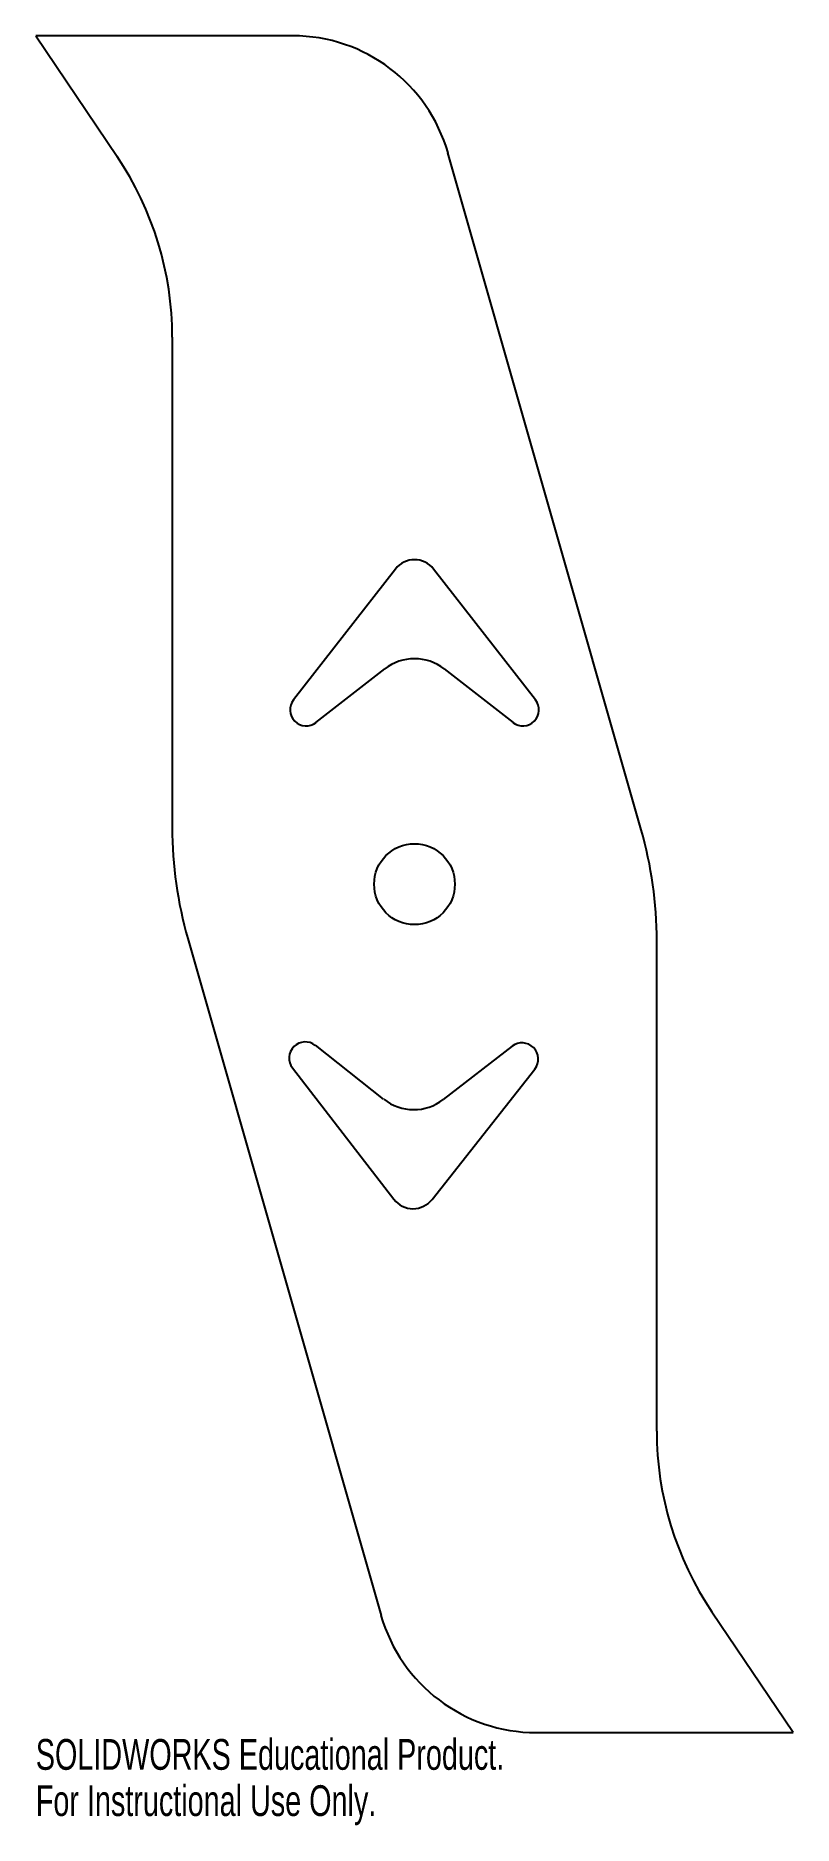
# Model space of a CAD drawing. Header units: inches. Extents: x -2.3 to 2.3, y -5.8 to 5.3.
import ezdxf

# ---------------------------------------------------------------- set-up
doc = ezdxf.new("R2010")
doc.units = ezdxf.units.IN
doc.header["$MEASUREMENT"] = 0
doc.styles.add('SLDTEXTSTYLE0', font='TXT', dxfattribs={"width": 0.7})

msp = doc.modelspace()

# ---------------------------------------------------------------- linework, layer by layer
at = {"color": 7, "linetype": 'Continuous', "lineweight": 25}
for p, q in [((-2.345, 5.25), (-1.842, 4.504)), ((-0.754, 5.25), (-2.345, 5.25)), ((1.404, 0.337), (0.207, 4.525)), ((-1.5, 3.385), (-1.5, 0.35)), ((-0.118, 1.95), (-0.75, 1.14)), ((0.75, 1.14), (0.118, 1.95)), ((-0.61, 1), (-0.184, 1.332)), ((0.184, 1.332), (0.61, 1)), ((-1.404, -0.337), (-0.207, -4.525)), ((1.5, -3.385), (1.5, -0.35)), ((-0.191, -1.331), (-0.614, -0.997)), ((0.605, -1.003), (0.178, -1.332)), ((-0.755, -1.137), (-0.127, -1.95)), ((0.109, -1.951), (0.745, -1.144)), ((2.345, -5.25), (1.842, -4.504)), ((0.754, -5.25), (2.345, -5.25))]:
    msp.add_line(p, q, dxfattribs=at)
msp.add_circle((0, 0), 0.25, dxfattribs=at)
for centre, radius, start, end in [((-0.754, 4.25), 1, 15.9454, 90), ((-3.5, 3.385), 2, 0, 34.0003), ((0, 1.858), 0.15, 37.9493, 142.0507), ((0, 1.095), 0.3, 52.0507, 127.9493), ((-0.671, 1.079), 0.1, 142.0507, 307.9493), ((0.671, 1.079), 0.1, 232.0507, 37.9493), ((1, 0.35), 2.5, 180, 195.9454), ((-1, -0.35), 2.5, 0, 15.9454), ((-0.676, -1.076), 0.1, 51.7879, 217.6865), ((0.666, -1.082), 0.1, 321.7879, 127.6865), ((-0.005, -1.095), 0.3, 231.7879, 307.6865), ((-0.009, -1.858), 0.15, 217.6865, 321.7879), ((3.5, -3.385), 2, 180, 214.0003), ((0.754, -4.25), 1, 195.9454, 270)]:
    msp.add_arc(centre, radius, start, end, dxfattribs=at)

# ---------------------------------------------------------------- texts
at = {"color": 7, "linetype": 'Continuous', "char_height": 0.1903, "attachment_point": 1, "style": 'SLDTEXTSTYLE0'}
for s, insert in [('SOLIDWORKS Educational Product.', (-2.345, -5.29)), ('For Instructional Use Only.', (-2.345, -5.576))]:
    msp.add_mtext(s, dxfattribs=dict(at, insert=insert))

doc.saveas('drawing.dxf')
